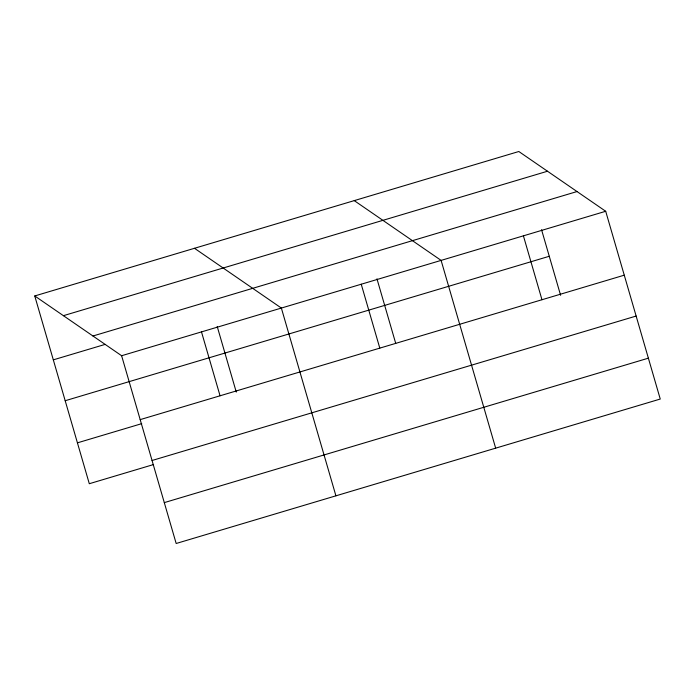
<?xml version="1.0" encoding="UTF-8"?>
<svg xmlns="http://www.w3.org/2000/svg" width="695" height="695" viewBox="0 0 695 695"><rect width="100%" height="100%" fill="white"/><g stroke="black" fill="none" stroke-linecap="round" stroke-linejoin="round"><path stroke-width="1.04" d="M34.75 295.957L518.826 151.51L605.701 211.28L660.25 399.043L176.174 543.49L121.616 355.727L34.75 295.957L89.299 483.72L153.612 464.529M63.419 315.678L547.495 171.231M92.956 335.998L577.032 191.551M53.315 359.854L105.18 344.381M121.616 355.727L605.701 211.28M65.191 400.728L549.267 256.281M140.182 419.624L624.266 275.177M77.423 442.845L141.737 423.655M152.057 460.498L636.142 316.051M164.298 502.615L648.374 358.168M354.241 200.62L441.108 260.39L495.665 448.153M194.496 248.289L281.362 308.059L335.92 495.822M541.553 229.715L560.613 295.314M523.404 235.831L541.97 299.736M376.959 278.825L395.724 343.399M361.235 284.22L379.8 348.126M217.214 326.494L236.274 392.093M201.489 331.889L220.054 395.794"/></g></svg>
